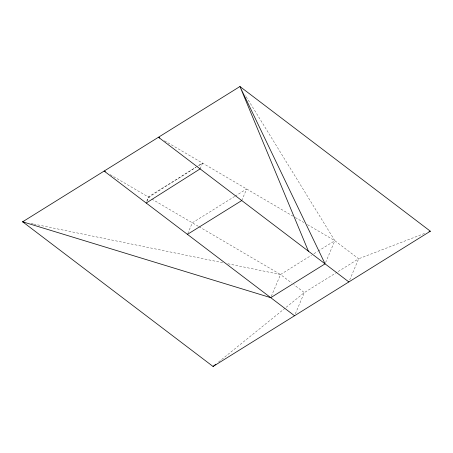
<?xml version="1.0" encoding="UTF-8"?>
<svg xmlns="http://www.w3.org/2000/svg" width="453" height="453" viewBox="0 0 453 453"><rect width="100%" height="100%" fill="white"/><g stroke="black" fill="none" stroke-linecap="round" stroke-linejoin="round"><path stroke-width="0.34" stroke-dasharray="2.27 1.7" d="M146.817 201.206L148.233 196.93L195.985 167.197M147.021 201.109L148.652 197.253L196.036 167.236M200.107 168.895L202.553 163.114L196.585 166.829M187.712 233.725L192.327 222.791L234.711 196.409M241.76 200.549L246.647 188.975L235.305 196.036M271.285 296.381L280.52 274.518L311.562 255.192M295.356 313.821L304.32 292.604L337.151 272.162M325.611 262.564L334.841 240.702L245.13 94.954M349.682 280.005L358.646 258.788L425.746 232.978M218.556 362.026L285.628 307.734M286.177 307.293L304.32 292.604L293.804 284.614M198.408 165.736L202.553 163.114M313.952 253.708L317.53 251.477M318.131 251.104L334.841 240.702L358.646 258.788L337.751 271.794M30.968 223.493L33.046 223.918M33.743 224.059L223.68 262.899M227.836 263.748L280.52 274.518L291.59 282.932M164.496 140.792L292.876 216.087M295.311 217.514L303.821 222.508M307.474 224.648L334.841 240.702M110.175 174.609L151.251 198.703M151.857 199.054L198.408 226.358M199.02 226.715L280.52 274.518"/><path stroke-width="0.68" d="M213.057 366.477L430.35 231.206L239.943 86.523L22.65 221.794L213.057 366.477L215.809 364.252M146.211 203.035L200.107 168.895M187.44 234.365L241.76 200.549M429.036 231.715L430.35 231.206M24.037 222.078L22.65 221.794L270.741 297.666L325.067 263.85L239.943 86.523L308.402 251.189M159.666 137.955L158.459 137.248L348.867 281.936M105.339 171.772L104.133 171.064L294.541 315.752"/></g></svg>
